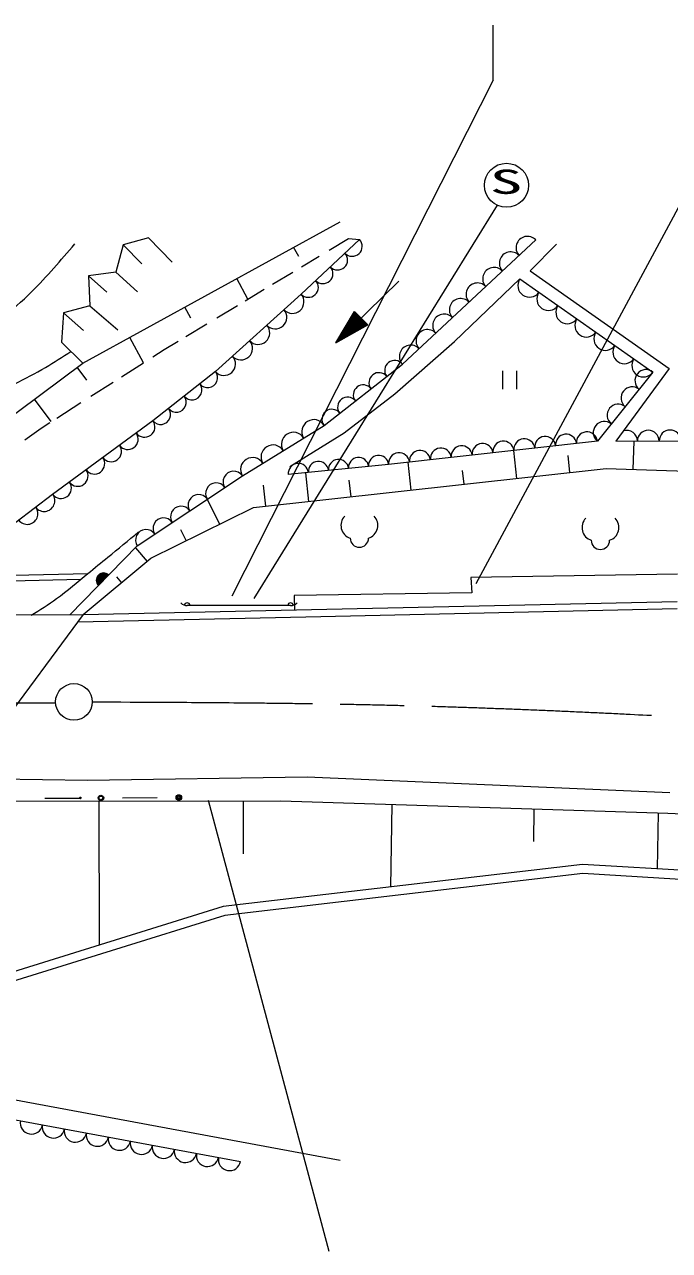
# Model space of a CAD drawing. Units: millimetres, scale not verified. Extents: x 40000 to 680000, y 20000 to 380000.
# Drawn here: x 366939 to 402116, y 268891 to 335735 of the extents above; entities that cross this region are included whole.
import ezdxf
from ezdxf.enums import TextEntityAlignment as Align

# ---------------------------------------------------------------- set-up
doc = ezdxf.new("R2010")
doc.units = ezdxf.units.MM
doc.header["$LTSCALE"] = 1000
doc.linetypes.add('CHAIN', pattern=[18.5, 12, -1.5, 3.5, -1.5])
for name, color, linetype, lineweight in [('M-BGD', 7, 'Continuous', 13), ('M-BMK', 2, 'CHAIN', 13), ('M-BMK-SRVR', 3, 'Continuous', 13), ('M-STR-STR1', 1, 'Continuous', 13), ('M-STR-STRC', 7, 'Continuous', 13)]:
    doc.layers.add(name, color=color, linetype=linetype, lineweight=lineweight)
doc.styles.add('ＭＳ ゴシック', font='')
doc.styles.get('ＭＳ ゴシック').set_extended_font_data('MS Gothic')

msp = doc.modelspace()

# ---------------------------------------------------------------- linework, layer by layer
at = {"layer": 'M-BGD'}
for p, q in [((370119, 317271), (384154, 324985)), ((372322, 323725), (371918, 322241)), ((373694, 324107), (372322, 323725)), ((372322, 323725), (373334, 322691)), ((374999, 322780), (373694, 324107)), ((381896, 323079), (381616, 323590)), ((385213, 324018), (382020, 321036)), ((383563, 323438), (384602, 324065)), ((384602, 324065), (385213, 324018)), ((387550, 317209), (394823, 323989)), ((395950, 323752), (394526, 322305)), ((382054, 322529), (383002, 323100)), ((371918, 322241), (370433, 322038)), ((371918, 322241), (373110, 321161)), ((380469, 321574), (381570, 322237)), ((394526, 322305), (402105, 316976)), ((370433, 322038), (370501, 320397)), ((370433, 322038), (371423, 321139)), ((379127, 320764), (378512, 321884)), ((387361, 321736), (383925, 318374)), ((390383, 318445), (393960, 321864)), ((393960, 321864), (401216, 316787)), ((382020, 321036), (377348, 316810)), ((378981, 320676), (380018, 321301)), ((370501, 320397), (369062, 320014)), ((370501, 320397), (372030, 319092)), ((376011, 319726), (375681, 320328)), ((377424, 319738), (378562, 320424)), ((369062, 320014), (368949, 318418)), ((369062, 320014), (370164, 319047)), ((383925, 318374), (384944, 320095)), ((385097, 319035), (384610, 319533)), ((385143, 319060), (384637, 319577)), ((385188, 319085), (384663, 319622)), ((385233, 319111), (384689, 319666)), ((385278, 319136), (384716, 319711)), ((385323, 319161), (384742, 319755)), ((385368, 319187), (384769, 319800)), ((385413, 319212), (384795, 319844)), ((385458, 319238), (384821, 319889)), ((385503, 319263), (384848, 319933)), ((385549, 319288), (384874, 319978)), ((385594, 319314), (384900, 320022)), ((385639, 319339), (384927, 320067)), ((385668, 319355), (384944, 320095)), ((375730, 318717), (376884, 319412)), ((383925, 318374), (385668, 319355)), ((384421, 318654), (384215, 318864)), ((384466, 318679), (384241, 318909)), ((384511, 318704), (384267, 318953)), ((384556, 318730), (384294, 318998)), ((384601, 318755), (384320, 319043)), ((384646, 318781), (384347, 319087)), ((384691, 318806), (384373, 319132)), ((384737, 318831), (384399, 319176)), ((384782, 318857), (384426, 319221)), ((384827, 318882), (384452, 319265)), ((384872, 318908), (384478, 319310)), ((384917, 318933), (384505, 319354)), ((384962, 318958), (384531, 319399)), ((385007, 318984), (384558, 319443)), ((385052, 319009), (384584, 319488)), ((368949, 318418), (370119, 317271)), ((373434, 317295), (372675, 318676)), ((374554, 318008), (375323, 318471)), ((383970, 318400), (383951, 318419)), ((384015, 318425), (383977, 318464)), ((384060, 318451), (384004, 318508)), ((384105, 318476), (384030, 318553)), ((384150, 318501), (384056, 318597)), ((384195, 318527), (384083, 318642)), ((384240, 318552), (384109, 318686)), ((384285, 318578), (384136, 318731)), ((384331, 318603), (384162, 318775)), ((384376, 318628), (384188, 318820)), ((387129, 315604), (390383, 318445)), ((373943, 317619), (374554, 318008)), ((359343, 309229), (370119, 317271)), ((370341, 316338), (369814, 317044)), ((372234, 316531), (373423, 317288)), ((383277, 313881), (387550, 317209)), ((393024, 315851), (393024, 316851)), ((393774, 316851), (393774, 315851)), ((402105, 316976), (399183, 313011)), ((370562, 315468), (371777, 316241)), ((377348, 316810), (373943, 314134)), ((401216, 316787), (398185, 313017)), ((384373, 313465), (387129, 315604)), ((368401, 314092), (367492, 315310)), ((368698, 314281), (370015, 315119)), ((366959, 313084), (367839, 313735)), ((367839, 313735), (368313, 314036)), ((373943, 314134), (368473, 310119)), ((378823, 311123), (383277, 313881)), ((381416, 311641), (384373, 313465)), ((398185, 313017), (386799, 311748)), ((399183, 313011), (410797, 313081)), ((400164, 313017), (400111, 311480)), ((393608, 312507), (393776, 310990)), ((396565, 312228), (396666, 311309)), ((379424, 309405), (398660, 311529)), ((386799, 311748), (381328, 311200)), ((387847, 311865), (388014, 310353)), ((398660, 311529), (408662, 311187)), ((373089, 307306), (378823, 311123)), ((382258, 311294), (382430, 309737)), ((384636, 310884), (384735, 309991)), ((390815, 311422), (390898, 310672)), ((379962, 310616), (380087, 309478)), ((368473, 310119), (363848, 306598)), ((376909, 309849), (377580, 308492)), ((373836, 306640), (379424, 309405)), ((375448, 308198), (375751, 307587)), ((369418, 303558), (373089, 307306)), ((372995, 307211), (373621, 306460)), ((370142, 303561), (373836, 306640)), ((366205, 305403), (370007, 305497)), ((366372, 305707), (370396, 305807)), ((371956, 305619), (372225, 305296)), ((402554, 305768), (391278, 305588)), ((391278, 305588), (391343, 304742)), ((370142, 303561), (402532, 304271)), ((391343, 304742), (381652, 304612)), ((381652, 304612), (381672, 303813)), ((381451, 304054), (375811, 304054)), ((402541, 303871), (382283, 303427)), ((382283, 303427), (369840, 303154)), ((370367, 294522), (363513, 294621)), ((382350, 294703), (370367, 294522)), ((402128, 293837), (382350, 294703)), ((368039, 293547), (369927, 293558)), ((372288, 293572), (374176, 293583)), ((362599, 293389), (380914, 293403)), ((371020, 285550), (371013, 293396)), ((378890, 290514), (378888, 293402)), ((380914, 293403), (402030, 292729)), ((386914, 288719), (386987, 293209)), ((394714, 291189), (394743, 292962)), ((401464, 289695), (401514, 292753)), ((402030, 292729), (408175, 292439)), ((397380, 289944), (377765, 287648)), ((397394, 289442), (377869, 287156)), ((404925, 289484), (397380, 289944)), ((404895, 288985), (397394, 289442)), ((377765, 287648), (351393, 279447)), ((377869, 287156), (351541, 278970)), ((353359, 279535), (384159, 273811)), ((352303, 278617), (378723, 273744))]:
    msp.add_line(p, q, dxfattribs=at)
for centre, radius in [((369984, 293565), 50), ((371107, 293565), 150), ((371107, 293565), 100), ((375356, 293590), 150), ((375356, 293590), 100), ((375356, 293590), 50)]:
    msp.add_circle(centre, radius, dxfattribs=at)
for centre, radius, start, end in [((384813, 323645), 546, 223.04007, 43.04007), ((394368, 323565), 621, 42.99045, 222.99045), ((384015, 322900), 546, 223.04007, 43.04007), ((393459, 322718), 621, 42.99045, 222.99045), ((383217, 322155), 546, 223.04007, 43.04007), ((392550, 321870), 621, 42.99045, 222.99045), ((382419, 321409), 546, 223.04007, 43.04007), ((391641, 321023), 621, 42.99045, 222.99045), ((394478, 321501), 632, 145.01802, 325.01802), ((381552, 320614), 630, 222.13005, 42.13005), ((395515, 320776), 632, 145.01802, 325.01802), ((380618, 319769), 630, 222.13005, 42.13005), ((390732, 320175), 621, 42.99045, 222.99045), ((396551, 320051), 632, 145.01802, 325.01802), ((389823, 319328), 621, 42.99045, 222.99045), ((397588, 319326), 632, 145.01802, 325.01802), ((379684, 318923), 630, 222.13005, 42.13005), ((388914, 318480), 621, 42.99045, 222.99045), ((398624, 318600), 632, 145.01802, 325.01802), ((378749, 318078), 630, 222.13005, 42.13005), ((388005, 317633), 621, 42.99045, 222.99045), ((399661, 317875), 632, 145.01802, 325.01802), ((377815, 317233), 630, 222.13005, 42.13005), ((400698, 317150), 632, 145.01802, 325.01802), ((387123, 316876), 542, 37.9131, 217.9131), ((400837, 316316), 605, 51.20002, 231.20002), ((376922, 316476), 541, 218.17467, 38.17467), ((386268, 316211), 542, 37.9131, 217.9131), ((376071, 315807), 541, 218.17467, 38.17467), ((385413, 315545), 542, 37.9131, 217.9131), ((400079, 315373), 605, 51.20002, 231.20002), ((375220, 315138), 541, 218.17467, 38.17467), ((384559, 314879), 542, 37.9131, 217.9131), ((399321, 314431), 605, 51.20002, 231.20002), ((374369, 314469), 541, 218.17467, 38.17467), ((382720, 313536), 655, 31.76453, 211.76453), ((383704, 314214), 542, 37.9131, 217.9131), ((373488, 313799), 565, 216.27515, 36.27515), ((381607, 312847), 655, 31.76453, 211.76453), ((397615, 312954), 573, 6.36112, 186.36112), ((398564, 313488), 605, 51.20002, 231.20002), ((399776, 313015), 593, 0.34541, 106.88032), ((400962, 313022), 593, 0.34541, 180.34541), ((402148, 313029), 593, 0.34541, 180.34541), ((372576, 313130), 565, 216.27515, 36.27515), ((391923, 312319), 573, 6.36112, 186.36112), ((393061, 312446), 573, 6.36112, 186.36112), ((394200, 312573), 573, 6.36112, 186.36112), ((395338, 312700), 573, 6.36112, 186.36112), ((396477, 312827), 573, 6.36112, 186.36112), ((371664, 312461), 565, 216.27515, 36.27515), ((380493, 312157), 655, 31.76453, 211.76453), ((386252, 311693), 550, 5.71283, 185.71283), ((387368, 311811), 573, 6.36112, 186.36112), ((388507, 311938), 573, 6.36112, 186.36112), ((389646, 312065), 573, 6.36112, 186.36112), ((390784, 312192), 573, 6.36112, 186.36112), ((370752, 311792), 565, 216.27515, 36.27515), ((379380, 311468), 655, 31.76453, 211.76453), ((381875, 311255), 550, 5.71283, 185.71283), ((382969, 311365), 550, 5.71283, 185.71283), ((384064, 311474), 550, 5.71283, 185.71283), ((385158, 311584), 550, 5.71283, 185.71283), ((369841, 311123), 565, 216.27515, 36.27515), ((378345, 310805), 574, 33.64794, 213.64794), ((368929, 310454), 565, 216.27515, 36.27515), ((377389, 310169), 574, 33.64794, 213.64794), ((368011, 309767), 581, 217.28642, 37.28642), ((376434, 309533), 574, 33.64794, 213.64794), ((367086, 309063), 581, 217.28642, 37.28642), ((374522, 308261), 574, 33.64794, 213.64794), ((375478, 308897), 574, 33.64794, 213.64794), ((384924, 308424), 727, 135.79576, 252.2769), ((385481, 308424), 727, 287.7231, 44.20424), ((373566, 307625), 574, 33.64794, 213.64794), ((398072, 308308), 727, 135.79576, 252.2769), ((398629, 308308), 727, 287.7231, 44.20424), ((385202, 307731), 500, 180.00008, 359.99992), ((398350, 307615), 500, 180.00008, 359.99992), ((371253, 305432), 400, 45.59806, 225.59806), ((371253, 305432), 400, 45.59806, 225.59806), ((371253, 305432), 350, 45.59806, 225.59806), ((371253, 305432), 300, 45.59806, 225.59806), ((371253, 305432), 250, 45.59806, 225.59806), ((371253, 305432), 200, 45.59806, 225.59806), ((371253, 305432), 150, 45.59806, 225.59806), ((371253, 305432), 100, 45.59806, 225.59806), ((371253, 305432), 50, 45.59806, 225.59806), ((375811, 304554), 500, 225, 270), ((375811, 304054), 150, 0, 180), ((381451, 304054), 150, 0, 180), ((381451, 304554), 500, 270, 315), ((367314, 275849), 611, 169.54972, 349.54972), ((368515, 275627), 611, 169.54972, 349.54972), ((369716, 275406), 611, 169.54972, 349.54972), ((370917, 275184), 611, 169.54972, 349.54972), ((372118, 274963), 611, 169.54972, 349.54972), ((373319, 274741), 611, 169.54972, 349.54972), ((374520, 274520), 611, 169.54972, 349.54972), ((375721, 274298), 611, 169.54972, 349.54972), ((376922, 274077), 611, 169.54972, 349.54972), ((378122, 273855), 611, 169.54972, 349.54972)]:
    msp.add_arc(centre, radius, start, end, dxfattribs=at)
for points, knots in [([(338234, 319466), (338932, 318815), (339630, 318163), (340279, 317464), (341144, 316532), (341921, 315515), (342708, 314524), (343169, 313942), (343633, 313369), (344156, 312819), (344682, 312267), (345267, 311737), (345946, 311456), (346772, 311113), (347737, 311137), (348673, 311200), (349630, 311264), (350557, 311369), (351442, 311626), (352648, 311977), (353778, 312610), (354936, 313160), (356488, 313897), (358091, 314484), (359581, 315291), (361117, 316123), (362532, 317190), (363927, 318273), (365110, 319193), (366278, 320124), (367335, 321171), (368162, 321990), (368920, 322880), (369679, 323770)], [0, 0, 0, 0, 1, 1, 1, 2, 2, 2, 3, 3, 3, 4, 4, 4, 5, 5, 5, 6, 6, 6, 7, 7, 7, 8, 8, 8, 9, 9, 9, 10, 10, 10, 11, 11, 11, 11]), ([(354439, 310236), (356824, 311178), (359210, 312121), (361443, 313358), (362549, 313971), (363618, 314656), (364729, 315264), (365839, 315871), (366990, 316402), (368081, 317039), (368552, 317314), (369012, 317609), (369472, 317904)], [0, 0, 0, 0, 1, 1, 1, 2, 2, 2, 3, 3, 3, 4, 4, 4, 4]), ([(367309, 303527), (367776, 303818), (368243, 304109), (368688, 304431), (369279, 304859), (369831, 305342), (370396, 305807), (370759, 306105), (371126, 306396), (371490, 306691), (372051, 307146), (372605, 307610), (373159, 308074)], [0, 0, 0, 0, 1, 1, 1, 2, 2, 2, 3, 3, 3, 4, 4, 4, 4])]:
    msp.add_open_spline(points, degree=3, knots=knots, dxfattribs=at)
at = {"layer": 'M-BMK'}
for points, knots in [([(370655, 298805), (376130, 298780), (381605, 298756), (387078, 298622), (391909, 298504), (396737, 298301), (401563, 298047), (406182, 297805), (410799, 297516), (415412, 297170), (423997, 296527), (432568, 295687), (441115, 294660), (445779, 294100), (450436, 293485), (455086, 292816), (457467, 292473), (459846, 292117), (462224, 291760)], [0, 0, 0, 0, 1, 1, 1, 2, 2, 2, 3, 3, 3, 4, 4, 4, 5, 5, 5, 6, 6, 6, 6]), ([(270733, 295166), (277323, 295424), (283914, 295682), (290504, 295945), (294894, 296120), (299283, 296298), (303673, 296480), (316611, 297015), (329546, 297589), (342484, 298162), (347113, 298367), (351742, 298573), (356373, 298670), (360461, 298756), (364550, 298758), (368640, 298759)], [0, 0, 0, 0, 1, 1, 1, 2, 2, 2, 3, 3, 3, 4, 4, 4, 5, 5, 5, 5])]:
    msp.add_open_spline(points, degree=3, knots=knots, dxfattribs=at)
at = {"layer": 'M-BMK-SRVR'}
msp.add_circle((369634, 298801), 1000, dxfattribs=at)
at = {"layer": 'M-STR-STR1'}
for p, q in [((358203, 303521), (370142, 303561)), ((370142, 303561), (362599, 293389))]:
    msp.add_line(p, q, dxfattribs=at)
at = {"layer": 'M-STR-STRC'}
for p, q in [((408026, 335868), (391557, 305237)), ((392506, 332708), (392506, 335708)), ((392506, 332708), (378249, 304574)), ((392715, 325884), (379443, 304438)), ((383556, 268834), (376966, 293433))]:
    msp.add_line(p, q, dxfattribs=at)
msp.add_circle((393226, 326970), 1200, dxfattribs=at)

# ---------------------------------------------------------------- texts
at = {"layer": 'M-STR-STRC', "style": 'ＭＳ ゴシック', "width": 2}
msp.add_text('S', height=1320, dxfattribs=at).set_placement((392308, 326107), align=Align.BOTTOM_LEFT)

doc.saveas('drawing.dxf')
